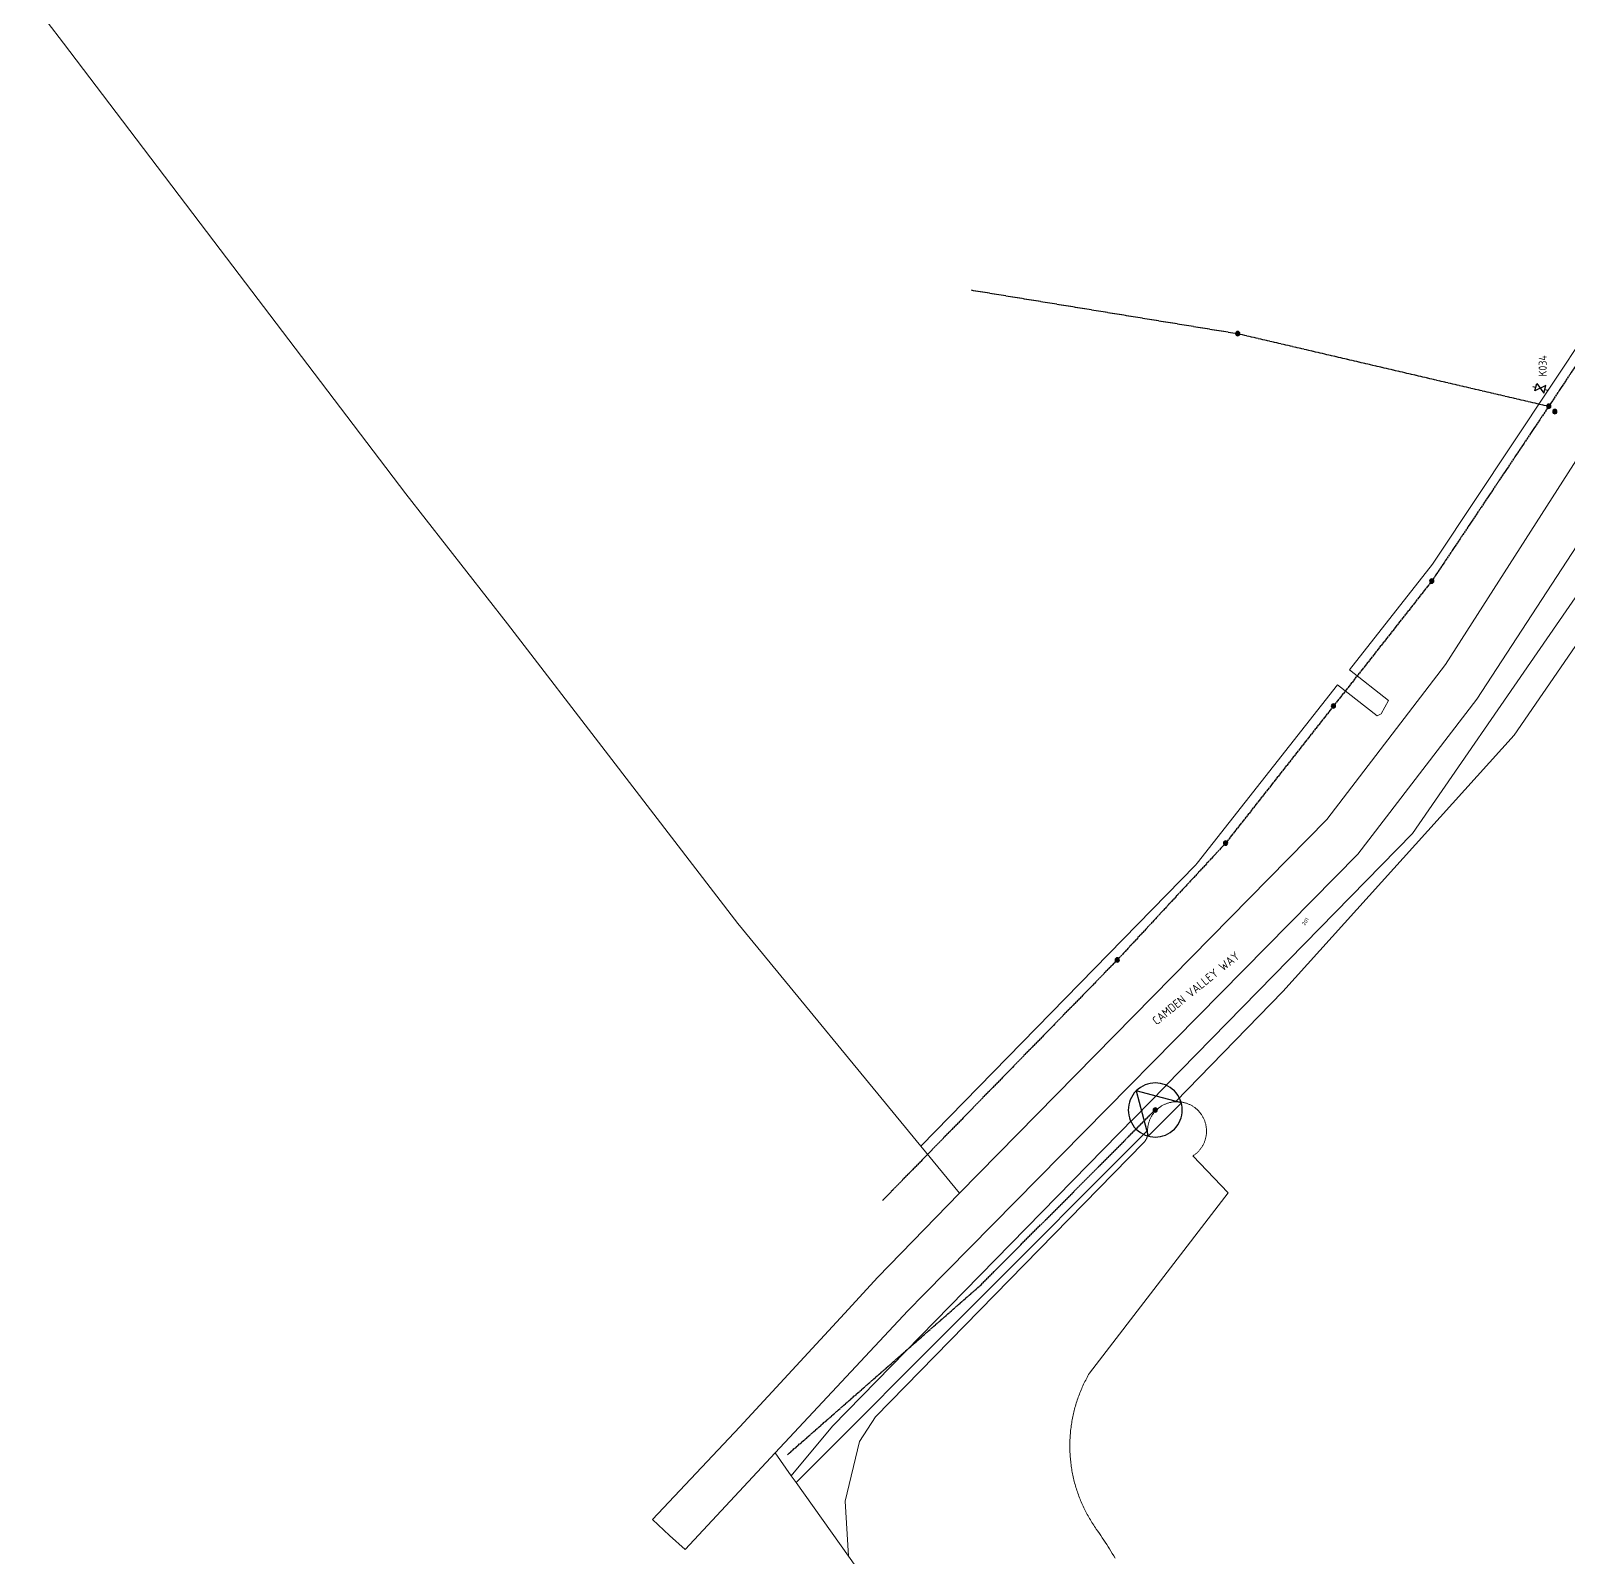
# Model space of a CAD drawing. Extents: x 294483 to 298733, y 6233899 to 6239242.
# Drawn here: x 294828 to 295548, y 6235681 to 6236396 of the extents above; entities that cross this region are included whole.
import ezdxf
from ezdxf.enums import TextEntityAlignment as Align

# ---------------------------------------------------------------- set-up
doc = ezdxf.new("R2010")
doc.units = 0
doc.linetypes.add('Cable Exist OH', pattern=[1, 1, 0])
doc.layers.add('Cadastre Land Parcels_SP_EXT', color=9, linetype='Continuous', lineweight=5)
doc.layers.add('Cadastre Roads_SP_EXT', color=94, linetype='Continuous', lineweight=15)
for name, color, linetype in [('Equip_SP_HV_EXT', 7, 'Continuous'), ('Sub_SP_TR_HV_LV_EXT', 7, 'Continuous'), ('SupportsOH_SP_TR_HV_LV_SL_EXT', 7, 'Continuous')]:
    doc.layers.add(name, color=color, linetype=linetype)
doc.layers.add('Mains_HV_EXT', color=1, linetype='Continuous', lineweight=25, true_color=0xff0000)
doc.styles.add('POLE_LABEL', font='arial.ttf')
doc.styles.get("Standard").update_dxf_attribs({"font": 'isocp.shx'})

# ---------------------------------------------------------------- blocks, each defined once
blk = doc.blocks.new('SUB_POLE_EXT')
blk.add_wipeout([(0, 4.22), (0.42, 4.2), (0.83, 4.14), (1.21, 4.05), (1.62, 3.9), (1.99, 3.72), (2.35, 3.51), (2.68, 3.26), (2.99, 2.99), (3.28, 2.66), (3.52, 2.34), (3.76, 1.92), (3.9, 1.62), (4.04, 1.23), (4.18, 0.63), (4.22, 0), (4.18, -0.61), (4.06, -1.15), (3.9, -1.62), (3.58, -2.24), (3.22, -2.73), (2.97, -3.01), (2.68, -3.26), (2.36, -3.5), (2, -3.72), (1.64, -3.89), (1.25, -4.03), (0.82, -4.14), (0.42, -4.2), (0, -4.22), (-0.41, -4.2), (-0.8, -4.15), (-1.21, -4.05), (-1.62, -3.9), (-1.99, -3.73), (-2.35, -3.51), (-2.68, -3.26), (-2.96, -3.02), (-3.23, -2.72), (-3.51, -2.35), (-3.71, -2.01), (-3.91, -1.6), (-4.05, -1.21), (-4.16, -0.76), (-4.22, -0.14), (-4.21, 0.39), (-4.14, 0.83), (-4.03, 1.27), (-3.9, 1.63), (-3.71, 2.02), (-3.5, 2.37), (-3.28, 2.67), (-2.99, 2.99), (-2.68, 3.27), (-2.33, 3.52), (-1.98, 3.73), (-1.63, 3.9), (-1.2, 4.05), (-0.78, 4.15), (-0.4, 4.21)])
blk.add_line((2.16, 0.48), (2.16, 0.48, 0))
blk.add_lwpolyline([(-4.22, 0, 1), (4.22, 0, 1)], format="xyb", close=True)
blk.add_lwpolyline([(2.14, 0.52), (0, 4.22), (-3.66, -2.11), (3.66, -2.11)], close=True)
for tag, height, flags, p in [('ASSET_NUM', 2.5, 8, (2, 2)), ('STREET_CODE', 0.2, 9, (1.5, 0)), ('SECONDARY_VOLTAGE', 0.2, 9, (1.5, -1.6)), ('STATE', 0.2, 9, (1.5, -1.8)), ('SUBSTATION_TYPE', 0.2, 9, (1.5, -2)), ('CONSTRUCTED_VOLTAGE', 0.2, 9, (1.5, -0.2)), ('NO_PHASES', 0.2, 9, (1.5, -0.4)), ('OPERATING_VOLTAGE', 0.2, 9, (1.5, -0.6)), ('OPERATED_BY', 0.2, 9, (1.5, -0.8)), ('MAINTAINED_BY', 0.2, 9, (1.5, -1)), ('ORIENTATION', 0.2, 9, (1.5, -1.2)), ('OWNED_BY', 0.2, 9, (1.5, -1.4)), ('USAGE', 0.2, 9, (1.5, -2.2)), ('LEGEND', 0.2, 9, (1.5, -2.4)), ('STREETNAME', 0.2, 9, (1.5, -2.8)), ('SUBURB', 0.2, 9, (1.5, -3)), ('Z', 0.2, 1, (1.5, -3.4)), ('LOCATION', 0.2, 9, (1.5, -2.6)), ('NOTES', 0.2, 9, (1.5, -3.2))]:
    blk.add_attdef(tag, text='', height=height, dxfattribs=dict(flags=flags)).set_placement(p, align=Align.MIDDLE_LEFT)
blk = doc.blocks.new('POLE_EXT')
blk.add_hatch(color=256).paths.add_polyline_path([(-1, 0, 1), (1, 0, 1)])
blk.add_lwpolyline([(-1, 0, 1), (1, 0, 1)], format="xyb", close=True)
for tag, height, flags, p in [('pNumber', 2.5, 8, (-17.84, 2.07)), ('OWNED_BY', 0.2, 9, (1.35, -0.4)), ('PARENT', 0.2, 9, (1.35, -0.6)), ('SPECIAL_USE', 0.2, 9, (1.35, -0.8)), ('STATE', 0.2, 9, (1.35, -1)), ('USAGE', 0.2, 9, (1.35, -1.2)), ('cLV', 0.2, 9, (1.35, -1.4)), ('hDepth', 0.2, 9, (1.35, -1.6)), ('hDia', 0.2, 9, (1.35, -1.8)), ('cHV', 0.2, 9, (1.35, -2)), ('LBRACKET', 0.2, 9, (1.35, -2.2)), ('LExisting', 0.2, 9, (1.35, -2.4)), ('LANTNUMBER', 0.2, 9, (1.35, -2.6)), ('LOther', 0.2, 9, (1.35, -2.8)), ('LRemove', 0.2, 9, (1.35, -3)), ('LEGEND', 0.2, 9, (1.35, -3.2)), ('cLinedev', 0.2, 9, (1.35, -3.4)), ('LOCATION', 0.2, 9, (1.35, -3.6)), ('pExisting', 0.2, 9, (1.35, -3.8)), ('PFNUMBER', 0.2, 9, (1.35, -4)), ('NEWPFNUMBER', 0.2, 9, (1.35, -4.2)), ('pFooting', 0.2, 9, (1.35, -4.4)), ('pNew', 0.2, 9, (1.35, -4.6)), ('pRelocate', 0.2, 9, (1.35, -5)), ('pRemove', 0.2, 9, (1.35, -5.2)), ('pReplace', 0.2, 9, (1.35, -5.4)), ('pStay', 0.2, 9, (1.35, -5.6)), ('pType', 0.2, 9, (1.35, -5.8)), ('cspan', 0.2, 9, (1.35, -6)), ('STREETNAME', 0.2, 9, (1.35, -6.2)), ('SUBURB', 0.2, 9, (1.35, -6.4)), ('NOTES', 0.2, 9, (1.35, -6.6)), ('MAINTAINED_BY', 0.2, 9, (1.36, -6.81)), ('OPERATED_BY', 0.2, 9, (1.36, -7.01))]:
    blk.add_attdef(tag, text='', height=height, dxfattribs=dict(flags=flags)).set_placement(p, align=Align.MIDDLE_LEFT)
at = {"style": 'POLE_LABEL'}
for tag, height, flags, p in [('STRUCTURE_PLANT_NUMBER', 0.2, 9, (1.35, 0.03)), ('ASSET_NUM', 2.5, 8, (2, 2)), ('STREET_CODE', 0.2, 9, (1.35, -0.2))]:
    blk.add_attdef(tag, text='', height=height, dxfattribs=dict(at, flags=flags)).set_placement(p, align=Align.MIDDLE_LEFT)
at = {"flags": 1}
blk.add_attdef('Z', (1.35, -7.33), '', height=0.2, dxfattribs=at)
blk = doc.blocks.new('HV_DOF_CLOSED_EXT')
for p, q in [((0, 7.9), (0, 6.94)), ((0, 4.06), (0, 3.1))]:
    blk.add_line(p, q)
blk.add_lwpolyline([(-1.2, 4.06), (1.2, 4.06), (-1.2, 6.94), (1.2, 6.94)], close=True)
for tag, height, flags, p in [('STREET_CODE', 0.2, 9, (1.5, 0)), ('ASSET_NUM', 2.5, 8, (2, 2)), ('ACTUAL_STATUS', 0.2, 9, (1.5, -0.2)), ('STATE', 0.2, 9, (1.5, -1.8)), ('SWITCH_TYPE', 0.2, 9, (1.5, -2)), ('STREETNAME', 0.2, 9, (1.5, -2.8)), ('SUBURB', 0.2, 9, (1.5, -3)), ('Z', 0.2, 1, (1.5, -3.6)), ('CONSTRUCTED_VOLTAGE', 0.2, 9, (1.5, -0.4)), ('NO_PHASES', 0.2, 9, (1.5, -0.6)), ('OPERATING_VOLTAGE', 0.2, 9, (1.5, -0.8)), ('ORIENTATION', 0.2, 9, (1.5, -1)), ('OWNED_BY', 0.2, 9, (1.5, -1.2)), ('OPERATED_BY', 0.2, 9, (1.5, -1.4)), ('MAINTAINED_BY', 0.2, 9, (1.5, -1.6)), ('USAGE', 0.2, 9, (1.5, -2.2)), ('LEGEND', 0.2, 9, (1.5, -2.4)), ('LOCATION', 0.2, 9, (1.5, -2.6)), ('NOTES', 0.2, 9, (1.5, -3.2)), ('LABEL_ALIGNMENT', 0.2, 9, (1.5, -3.4))]:
    blk.add_attdef(tag, text='', height=height, dxfattribs=dict(flags=flags)).set_placement(p, align=Align.MIDDLE_LEFT)

msp = doc.modelspace()

# ---------------------------------------------------------------- linework, layer by layer
at = {"layer": 'Mains_HV_EXT', "linetype": 'Cable Exist OH'}
for p, q in [((295603.10945, 6236316.1829), (295539.25004, 6236219.95405)), ((295268.55303, 6236274.40708), (295393.46, 6236253.98905)), ((295393.46, 6236253.98905), (295539.25004, 6236219.95405)), ((295539.25004, 6236219.95405), (295484.40203, 6236138.0271)), ((295484.40203, 6236138.0271), (295387.78605, 6236015.22404)), ((295387.78605, 6236015.22404), (295337.021, 6235960.47606)), ((295182.44586, 6235728.65867), (295273.19737, 6235808.29428))]:
    msp.add_line(p, q, dxfattribs=at)

# ---------------------------------------------------------------- block references
at = {"layer": 'Equip_SP_HV_EXT'}
ref = msp.add_blockref('HV_DOF_CLOSED_EXT', (295543.31059, 6236226.43381), dxfattribs=dict(at, xscale=1.5, yscale=1.5, rotation=76.63779358639682))
ref.add_attrib('ASSET_NUM', 'K034', dxfattribs={"height": 3.75, "rotation": 90}).set_placement((295539.37159, 6236238.85041), align=Align.BOTTOM_CENTER)
at = {"layer": 'Sub_SP_TR_HV_LV_EXT', "xscale": 3, "yscale": 3, "zscale": 3, "rotation": 44.99999999999999}
msp.add_blockref('SUB_POLE_EXT', (295354.82602, 6235890.17207), dxfattribs=at)
at = {"layer": 'SupportsOH_SP_TR_HV_LV_SL_EXT', "zscale": 2}
for p in [(295393.45999, 6236253.98903), (295539.24997, 6236219.95405), (295542.06766, 6236217.44892), (295484.40204, 6236138.02708), (295438.30002, 6236079.48805), (295387.78598, 6236015.2241), (295337.02098, 6235960.47607)]:
    msp.add_blockref('POLE_EXT', p, dxfattribs=at)

# ---------------------------------------------------------------- texts
at = {"layer": 'Cadastre Land Parcels_SP_EXT'}
msp.add_text('201', height=1.8, rotation=55.754364, dxfattribs=at).set_placement((295424.87101, 6235976.48277))
at = {"layer": 'Cadastre Roads_SP_EXT'}
msp.add_text('CAMDEN VALLEY WAY', height=4, rotation=39.05533709, dxfattribs=at).set_placement((295355.47968, 6235929.761))

# ---------------------------------------------------------------- next in the draw order: linework, layer by layer
at = {"layer": 'Cadastre Land Parcels_SP_EXT', "linetype": 'Continuous'}
for points in [[(294827.85855, 6236410.06482), (294843.1461, 6236390.11825), (294870.82919, 6236353.59996), (294913.63703, 6236297.28562), (294957.71457, 6236239.35638), (295003.70229, 6236178.96876), (295051.32135, 6236117.90618), (295098.5808, 6236056.394), (295159.15746, 6235977.49893), (295245.0104, 6235873.28375), (295373.63533, 6236004.85987), (295374.46344, 6236005.91023), (295440.27169, 6236089.44215), (295458.73524, 6236074.90375), (295460.74056, 6236075.87903), (295464.18651, 6236082.03387), (295445.82578, 6236096.49197), (295445.82578, 6236096.49197), (295484.79124, 6236145.95117), (295486.63112, 6236148.71828), (295611.45421, 6236336.49276)], [(295611.45421, 6236336.49276), (295486.63112, 6236148.71828), (295484.79124, 6236145.95117), (295445.82578, 6236096.49197), (295464.18651, 6236082.03387), (295460.74056, 6236075.87903), (295458.73524, 6236074.90375), (295440.27169, 6236089.44215), (295374.46344, 6236005.91023), (295373.63533, 6236004.85987), (295245.0104, 6235873.28375), (295263.03229, 6235851.12993), (295435.2453, 6236026.31127), (295490.77842, 6236098.97686), (295490.77842, 6236098.97686), (295558.31118, 6236204.37675)], [(295673.033, 6236305.91951), (295538.29007, 6236110.89531), (295475.30529, 6236019.73049), (295265.41427, 6235805.26825), (295203.5423, 6235742.04833), (295184.20161, 6235718.82904), (295186.51893, 6235715.56904), (295351.22879, 6235880.64415), (295351.23903, 6235880.9716), (295351.25767, 6235881.29826), (295351.28293, 6235881.62509), (295351.31729, 6235881.95103), (295351.35916, 6235882.27619), (295351.40845, 6235882.60054), (295351.46614, 6235882.92305), (295351.53124, 6235883.24475), (295351.60385, 6235883.56461), (295351.68396, 6235883.88163), (295351.77238, 6235884.19786), (295351.86752, 6235884.51127), (295351.97096, 6235884.82282), (295352.08111, 6235885.13163), (295352.19788, 6235885.43752), (295352.32305, 6235885.74156), (295352.45573, 6235886.04083), (295352.59511, 6235886.33728), (295352.74122, 6235886.6309), (295352.89483, 6235886.92072), (295353.05515, 6235887.20665), (295353.22219, 6235887.48878), (295353.39603, 6235887.76606), (295353.57649, 6235888.04051), (295353.76367, 6235888.3101), (295353.95676, 6235888.57492), (295354.15578, 6235888.8348), (295354.3615, 6235889.0899), (295354.57315, 6235889.34015), (295354.79151, 6235889.58562), (295355.01499, 6235889.82518), (295355.2443, 6235890.05988), (295355.47882, 6235890.28875), (295355.71917, 6235890.51179), (295355.96474, 6235890.729), (295356.21525, 6235890.94029), (295356.47097, 6235891.14575), (295356.73173, 6235891.34538), (295356.99682, 6235891.53804), (295357.26614, 6235891.72495), (295357.54068, 6235891.90497), (295357.81858, 6235892.07802), (295358.1008, 6235892.24532), (295358.38726, 6235892.40467), (295358.67726, 6235892.55713), (295358.9707, 6235892.70376), (295359.2667, 6235892.84245), (295359.56712, 6235892.97327), (295359.8701, 6235893.09914), (295360.17653, 6235893.21618), (295360.48569, 6235893.32536), (295360.79662, 6235893.42756), (295361.11109, 6235893.52287), (295361.42643, 6235893.61129), (295361.74452, 6235893.69079), (295362.06437, 6235893.76234), (295362.38608, 6235893.827), (295362.70876, 6235893.88468), (295363.03329, 6235893.93353), (295363.358, 6235893.97434), (295363.68448, 6235894.00729), (295364.01113, 6235894.03326), (295364.33796, 6235894.05225), (295414.57484, 6235945.73593), (295522.94651, 6236065.80231), (295620.47694, 6236207.46557)], [(295620.47694, 6236207.46557), (295522.94651, 6236065.80231), (295414.57484, 6235945.73593), (295364.33796, 6235894.05225), (295364.66586, 6235894.06135), (295364.99392, 6235894.06347), (295365.32128, 6235894.05764), (295365.64882, 6235894.04377), (295365.97645, 6235894.02301), (295366.30266, 6235893.9943), (295366.62825, 6235893.95659), (295366.95553, 6235893.91489), (295367.28138, 6235893.86622), (295367.60565, 6235893.81057), (295367.9293, 6235893.746), (295368.25066, 6235893.67339), (295368.57051, 6235893.59371), (295368.88886, 6235893.50715), (295369.20492, 6235893.41157), (295369.51779, 6235893.30893), (295369.82837, 6235893.19825), (295370.13665, 6235893.08059), (295370.44166, 6235892.95684), (295370.74279, 6235892.82513), (295371.04153, 6235892.68539), (295371.33718, 6235892.53858), (295371.62876, 6235892.38479), (295371.91637, 6235892.22491), (295372.20089, 6235892.05796), (295372.48047, 6235891.88395), (295372.75615, 6235891.70393), (295373.02698, 6235891.51587), (295373.29374, 6235891.32268), (295373.55574, 6235891.12243), (295373.81287, 6235890.91715), (295374.06515, 6235890.7048), (295374.31257, 6235890.48635), (295374.55443, 6235890.26181), (295374.79054, 6235890.03214), (295375.02091, 6235889.79647), (295375.24651, 6235889.55665), (295375.46558, 6235889.31073), (295375.67811, 6235889.05872), (295375.88498, 6235888.80255), (295376.08611, 6235888.54135), (295376.2808, 6235888.27503), (295376.46886, 6235888.00456), (295376.65047, 6235887.72905), (295376.82555, 6235887.45036), (295376.994, 6235887.16752), (295377.1552, 6235886.87955), (295377.30979, 6235886.5885), (295377.45695, 6235886.29426), (295377.59766, 6235885.99596), (295377.73087, 6235885.69448), (295377.85674, 6235885.38982), (295377.97528, 6235885.08207), (295378.08641, 6235884.77114), (295378.19011, 6235884.45906), (295378.2856, 6235884.14283), (295378.37525, 6235883.82554), (295378.4559, 6235883.50595), (295378.52913, 6235883.18531), (295378.59494, 6235882.86148), (295378.65244, 6235882.53845), (295378.70262, 6235882.21232), (295378.74528, 6235881.88602), (295378.77893, 6235881.55751), (295378.80588, 6235881.22883), (295378.8246, 6235880.89996), (295378.83503, 6235880.57101), (295378.83882, 6235880.24083), (295378.83352, 6235879.91152), (295378.8208, 6235879.58204), (295378.79978, 6235879.25336), (295378.77125, 6235878.92343), (295378.73441, 6235878.59643), (295378.69016, 6235878.27021), (295378.6384, 6235877.94382), (295378.57824, 6235877.62026), (295378.51067, 6235877.2975), (295378.43479, 6235876.97658), (295378.35299, 6235876.65753), (295378.2621, 6235876.34129), (295378.1637, 6235876.02586), (295378.05779, 6235875.71422), (295377.94437, 6235875.40444), (295377.82424, 6235875.09739), (295377.69659, 6235874.79433), (295377.56145, 6235874.49293), (295377.41879, 6235874.19543), (295377.26942, 6235873.90084), (295377.11333, 6235873.61093), (295376.94965, 6235873.32491), (295376.78094, 6235873.04278), (295376.60392, 6235872.76444), (295376.4201, 6235872.4899), (295376.23045, 6235872.2212), (295376.034, 6235871.95637), (295375.83172, 6235871.69535), (295375.62263, 6235871.44025), (295375.40772, 6235871.18991), (295375.18768, 6235870.94541), (295374.96093, 6235870.70576), (295374.72897, 6235870.47195), (295374.49127, 6235870.24202), (295374.24756, 6235870.01995), (295373.99952, 6235869.80274), (295373.74565, 6235869.59233), (295373.48825, 6235869.38784), (295373.22493, 6235869.19015), (295372.95737, 6235868.99635), (295372.68469, 6235868.81147), (295372.40777, 6235868.63242), (295388.93551, 6235851.30792), (295323.96969, 6235766.81397), (295323.60559, 6235766.18248), (295323.24908, 6235765.54613), (295322.89919, 6235764.90696), (295322.55602, 6235764.26496), (295322.22044, 6235763.6181), (295321.89149, 6235762.96744), (295321.56934, 6235762.31395), (295321.25382, 6235761.65658), (295320.94589, 6235760.99647), (295320.64547, 6235760.3315), (295320.35256, 6235759.66468), (295320.06627, 6235758.99503), (295319.78679, 6235758.32158), (295319.51473, 6235757.64531), (295319.25026, 6235756.96621), (295318.99409, 6235756.28428), (295318.74385, 6235755.59953), (295318.5019, 6235754.91301), (295318.26667, 6235754.2226), (295318.03886, 6235753.53033), (295317.81945, 6235752.83533), (295317.60674, 6235752.13839), (295317.40234, 6235751.43871), (295317.20465, 6235750.73717), (295317.01438, 6235750.03386), (295316.83251, 6235749.32871), (295316.65805, 6235748.62169), (295316.49119, 6235747.91088), (295316.33175, 6235747.20024), (295316.1807, 6235746.48775), (295316.03628, 6235745.77349), (295315.90095, 6235745.05738), (295315.77234, 6235744.34039), (295315.65123, 6235743.62162), (295315.53834, 6235742.90207), (295315.43305, 6235742.18065), (295315.33677, 6235741.45845), (295315.24729, 6235740.73438), (295315.16514, 6235740.0105), (295315.09138, 6235739.28573), (295315.02593, 6235738.56025), (295314.9671, 6235737.83389), (295314.91648, 6235737.10665), (295314.87426, 6235736.37967), (295314.83946, 6235735.65181), (295314.81296, 6235734.92316), (295314.79397, 6235734.19468), (295314.78319, 6235733.46629), (295314.77913, 6235732.73816), (295314.78407, 6235732.00915), (295314.79741, 6235731.28041), (295314.81729, 6235730.55272), (295314.84546, 6235729.82425), (295314.88106, 6235729.09691), (295314.92505, 6235728.36879), (295314.97717, 6235727.64181), (295315.03679, 6235726.91607), (295315.10472, 6235726.19042), (295315.17918, 6235725.46591), (295315.26283, 6235724.74167), (295315.35382, 6235724.0185), (295315.45231, 6235723.29655), (295315.55901, 6235722.57576), (295315.67323, 6235721.85611), (295315.79557, 6235721.13859), (295315.92542, 6235720.42133), (295316.06269, 6235719.70513), (295316.20826, 6235718.99113), (295316.36028, 6235718.28023), (295316.52228, 6235717.5696), (295316.69011, 6235716.86002), (295316.86607, 6235716.15371), (295317.04954, 6235715.44846), (295317.24043, 6235714.74437), (295317.43944, 6235714.04353), (295317.64596, 6235713.34474), (295317.85902, 6235712.64814), (295318.08038, 6235711.95367), (295318.30899, 6235711.26335), (295318.54598, 6235710.57418), (295318.78943, 6235709.88722), (295319.04038, 6235709.20335), (295319.29866, 6235708.5216), (295319.56437, 6235707.84303), (295319.83829, 6235707.16764), (295320.11874, 6235706.4964), (295320.40583, 6235705.82622), (295320.70024, 6235705.16019), (295321.00207, 6235704.49734), (295321.31212, 6235703.83661), (295321.6287, 6235703.18004), (295321.95173, 6235702.52858), (295322.28148, 6235701.87925), (295322.61856, 6235701.23301), (295322.96376, 6235700.59101), (295323.31479, 6235699.9521), (295323.67228, 6235699.31822), (295324.03718, 6235698.68753), (295324.40862, 6235698.06098), (295324.78827, 6235697.43859), (295325.17278, 6235696.82035), (295325.56471, 6235696.20618), (295325.9631, 6235695.59606), (295326.36722, 6235694.9901), (295326.77876, 6235694.38935), (295327.19754, 6235693.79266), (295327.91215, 6235692.77666), (295328.62014, 6235691.75748), (295329.32159, 6235690.73229), (295330.0165, 6235689.70392), (295330.70417, 6235688.67043), (295331.38601, 6235687.6319), (295332.0614, 6235686.5902), (295332.72937, 6235685.54328), (295333.39081, 6235684.49336), (295334.04579, 6235683.43725), (295334.69336, 6235682.37806), (295335.3343, 6235681.31471), (295335.96968, 6235680.2473)], [(295335.96968, 6235680.24721), (295335.33439, 6235681.31471), (295334.69336, 6235682.37806), (295334.04579, 6235683.43725), (295333.3909, 6235684.49336), (295332.72946, 6235685.54328), (295332.0614, 6235686.59011), (295331.3861, 6235687.63182), (295330.70417, 6235688.67043), (295330.01659, 6235689.70392), (295329.32168, 6235690.73229), (295328.62014, 6235691.75748), (295327.91215, 6235692.77657), (295327.19763, 6235693.79257), (295326.77876, 6235694.38926), (295326.36731, 6235694.9901), (295325.96318, 6235695.59606), (295325.56471, 6235696.20609), (295325.17287, 6235696.82026), (295324.78836, 6235697.43859), (295324.40871, 6235698.06098), (295324.03727, 6235698.68753), (295323.67237, 6235699.31822), (295323.31479, 6235699.95201), (295322.96385, 6235700.59101), (295322.61856, 6235701.23301), (295322.28148, 6235701.87916), (295321.95182, 6235702.52849), (295321.6287, 6235703.18004), (295321.31212, 6235703.83661), (295321.00207, 6235704.49725), (295320.70024, 6235705.16019), (295320.40583, 6235705.82622), (295320.11874, 6235706.49631), (295319.83829, 6235707.16764), (295319.56446, 6235707.84303), (295319.29875, 6235708.5216), (295319.04038, 6235709.20335), (295318.78951, 6235709.88722), (295318.54598, 6235710.57418), (295318.30907, 6235711.26335), (295318.08038, 6235711.95367), (295317.85911, 6235712.64814), (295317.64596, 6235713.34474), (295317.43953, 6235714.04345), (295317.24043, 6235714.74437), (295317.04954, 6235715.44846), (295316.86616, 6235716.15362), (295316.69011, 6235716.86002), (295316.52237, 6235717.5696), (295316.36037, 6235718.28023), (295316.20826, 6235718.99113), (295316.06278, 6235719.70513), (295315.92551, 6235720.42124), (295315.79566, 6235721.13859), (295315.67323, 6235721.85602), (295315.5591, 6235722.57567), (295315.45231, 6235723.29655), (295315.35391, 6235724.0185), (295315.26283, 6235724.74159), (295315.17927, 6235725.46591), (295315.10472, 6235726.19042), (295315.03688, 6235726.91607), (295314.97726, 6235727.64181), (295314.92505, 6235728.36879), (295314.88115, 6235729.09691), (295314.84546, 6235729.82425), (295314.81729, 6235730.55272), (295314.79741, 6235731.28032), (295314.78416, 6235732.00915), (295314.77913, 6235732.73816), (295314.78328, 6235733.46629), (295314.79397, 6235734.19459), (295314.81305, 6235734.92316), (295314.83955, 6235735.65181), (295314.87426, 6235736.37967), (295314.91657, 6235737.10665), (295314.9671, 6235737.83381), (295315.02593, 6235738.56025), (295315.09138, 6235739.28573), (295315.16523, 6235740.01041), (295315.24729, 6235740.73438), (295315.33686, 6235741.45836), (295315.43305, 6235742.18065), (295315.53843, 6235742.90207), (295315.65123, 6235743.62162), (295315.77234, 6235744.34039), (295315.90104, 6235745.05729), (295316.03628, 6235745.77341), (295316.1807, 6235746.48775), (295316.33184, 6235747.20015), (295316.49119, 6235747.91088), (295316.65814, 6235748.62169), (295316.83251, 6235749.32862), (295317.01447, 6235750.03378), (295317.20465, 6235750.73717), (295317.40243, 6235751.43871), (295317.60674, 6235752.13839), (295317.81953, 6235752.83525), (295318.03895, 6235753.53033), (295318.26667, 6235754.22251), (295318.5019, 6235754.91292), (295318.74385, 6235755.59953), (295318.99418, 6235756.28428), (295319.25035, 6235756.96621), (295319.51481, 6235757.64531), (295319.78679, 6235758.32158), (295320.06636, 6235758.99503), (295320.35256, 6235759.66468), (295320.64547, 6235760.3315), (295320.94589, 6235760.99638), (295321.25391, 6235761.65658), (295321.56934, 6235762.31395), (295321.89158, 6235762.96744), (295322.22044, 6235763.6181), (295322.55611, 6235764.26487), (295322.89919, 6235764.90687), (295323.24908, 6235765.54604), (295323.60559, 6235766.18239), (295323.96969, 6235766.81397), (295388.9356, 6235851.30792), (295372.40777, 6235868.63233), (295372.68478, 6235868.81138), (295372.95746, 6235868.99635), (295373.22502, 6235869.19015), (295373.48825, 6235869.38784), (295373.74565, 6235869.59233), (295373.99961, 6235869.80265), (295374.24756, 6235870.01995), (295374.49127, 6235870.24202), (295374.72906, 6235870.47195), (295374.96093, 6235870.70576), (295375.18768, 6235870.94541), (295375.40772, 6235871.18982), (295375.62272, 6235871.44016), (295375.83172, 6235871.69535), (295376.03409, 6235871.95637), (295376.23045, 6235872.2212), (295376.42019, 6235872.4899), (295376.60392, 6235872.76444), (295376.78103, 6235873.04278), (295376.94974, 6235873.32491), (295377.11333, 6235873.61093), (295377.26942, 6235873.90075), (295377.41879, 6235874.19543), (295377.56153, 6235874.49293), (295377.69668, 6235874.79424), (295377.82432, 6235875.09739), (295377.94446, 6235875.40435), (295378.05788, 6235875.71413), (295378.16379, 6235876.02577), (295378.26219, 6235876.34121), (295378.35308, 6235876.65753), (295378.43479, 6235876.97658), (295378.51076, 6235877.2975), (295378.57833, 6235877.62026), (295378.6384, 6235877.94382), (295378.69016, 6235878.27021), (295378.7345, 6235878.59643), (295378.77134, 6235878.92343), (295378.79978, 6235879.25327), (295378.8208, 6235879.58195), (295378.83361, 6235879.91152), (295378.83891, 6235880.24083), (295378.83511, 6235880.57101), (295378.8246, 6235880.89996), (295378.80596, 6235881.22883), (295378.77893, 6235881.55742), (295378.74528, 6235881.88593), (295378.70262, 6235882.21223), (295378.65253, 6235882.53845), (295378.59503, 6235882.86148), (295378.52913, 6235883.18531), (295378.4559, 6235883.50595), (295378.37534, 6235883.82545), (295378.2856, 6235884.14283), (295378.19011, 6235884.45906), (295378.08641, 6235884.77114), (295377.97528, 6235885.08207), (295377.85683, 6235885.38982), (295377.73096, 6235885.69439), (295377.59766, 6235885.99587), (295377.45704, 6235886.29426), (295377.30979, 6235886.5885), (295377.1552, 6235886.87955), (295376.99409, 6235887.16752), (295376.82555, 6235887.45027), (295376.65056, 6235887.72896), (295376.46895, 6235888.00456), (295376.2808, 6235888.27503), (295376.0862, 6235888.54135), (295375.88498, 6235888.80255), (295375.67819, 6235889.05872), (295375.46558, 6235889.31073), (295375.24651, 6235889.55665), (295375.021, 6235889.79647), (295374.79054, 6235890.03214), (295374.55443, 6235890.26181), (295374.31266, 6235890.48635), (295374.06515, 6235890.7048), (295373.81287, 6235890.91715), (295373.55574, 6235891.12243), (295373.29383, 6235891.32268), (295373.02698, 6235891.51587), (295372.75615, 6235891.70393), (295372.48055, 6235891.88395), (295372.20089, 6235892.05796), (295371.91646, 6235892.22482), (295371.62885, 6235892.38471), (295371.33718, 6235892.53858), (295371.04162, 6235892.68539), (295370.74279, 6235892.82513), (295370.44175, 6235892.95684), (295370.13665, 6235893.08059), (295369.82846, 6235893.19825), (295369.51788, 6235893.30884), (295369.20492, 6235893.41148), (295368.88886, 6235893.50715), (295368.5706, 6235893.59371), (295368.25075, 6235893.67339), (295367.92939, 6235893.746), (295367.60565, 6235893.81057), (295367.28138, 6235893.86622), (295366.95561, 6235893.91489), (295366.62825, 6235893.9565), (295366.30275, 6235893.99421), (295365.97653, 6235894.02301), (295365.64882, 6235894.04377), (295365.32128, 6235894.05755), (295364.99392, 6235894.06338), (295364.66594, 6235894.06126), (295364.33805, 6235894.05225), (295364.01122, 6235894.03317), (295363.68457, 6235894.0072), (295363.358, 6235893.97434), (295363.03329, 6235893.93344), (295362.70876, 6235893.88468), (295362.38608, 6235893.827), (295362.06446, 6235893.76234), (295361.74452, 6235893.6907), (295361.42643, 6235893.61129), (295361.11109, 6235893.52287), (295360.79671, 6235893.42756), (295360.48578, 6235893.32536), (295360.17661, 6235893.21618), (295359.8701, 6235893.09914), (295359.56712, 6235892.97327), (295359.26679, 6235892.84245), (295358.9707, 6235892.70368), (295358.67726, 6235892.55713), (295358.38735, 6235892.40467), (295358.1008, 6235892.24523), (295357.81858, 6235892.07802), (295357.54068, 6235891.90488), (295357.26623, 6235891.72495), (295356.99691, 6235891.53804), (295356.73182, 6235891.3453), (295356.47097, 6235891.14575), (295356.21534, 6235890.94029), (295355.96474, 6235890.72891), (295355.71926, 6235890.51179), (295355.47882, 6235890.28875), (295355.24439, 6235890.05988), (295355.01499, 6235889.82518), (295354.79151, 6235889.58562), (295354.57315, 6235889.34015), (295354.3615, 6235889.0899), (295354.15578, 6235888.8348), (295353.95676, 6235888.57483), (295353.76367, 6235888.3101), (295353.57649, 6235888.04042), (295353.39603, 6235887.76597), (295353.22228, 6235887.48869), (295353.05524, 6235887.20656), (295352.89492, 6235886.92063), (295352.74122, 6235886.6309), (295352.5952, 6235886.33728), (295352.45581, 6235886.04083), (295352.32305, 6235885.74156), (295352.19797, 6235885.43743), (295352.08111, 6235885.13154), (295351.97096, 6235884.82282), (295351.86752, 6235884.51127), (295351.77238, 6235884.19786), (295351.68396, 6235883.88163), (295351.60385, 6235883.56461), (295351.53124, 6235883.24475), (295351.46614, 6235882.92305), (295351.40845, 6235882.60054), (295351.35916, 6235882.27619), (295351.31729, 6235881.95103), (295351.28293, 6235881.62509), (295351.25776, 6235881.29826), (295351.23912, 6235880.9716), (295351.22879, 6235880.64415), (295351.22596, 6235880.31582), (295351.23135, 6235879.98872), (295351.24424, 6235879.66075), (295351.25078, 6235879.43709), (295351.24901, 6235879.21325), (295351.23974, 6235878.9903), (295351.22216, 6235878.76708), (295351.19805, 6235878.54475), (295351.16554, 6235878.32321), (295351.12552, 6235878.10353), (295351.07889, 6235877.88473), (295351.02394, 6235877.66867), (295350.96149, 6235877.45252), (295350.89233, 6235877.24008), (295350.81486, 6235877.03055), (295350.73077, 6235876.82288), (295350.63987, 6235876.61892), (295350.54147, 6235876.41788), (295350.43644, 6235876.22072), (295350.32461, 6235876.02727), (295350.20607, 6235875.83771), (295350.0809, 6235875.65204), (295349.94973, 6235875.47113), (295349.81193, 6235875.29411), (295349.66901, 6235875.12292), (295349.51937, 6235874.95553), (295349.36461, 6235874.79406), (295223.75713, 6235746.40887), (295216.28764, 6235734.7888), (295209.58275, 6235706.83506), (295211.0473, 6235681.05439), (295275.37235, 6235590.54279)]]:
    msp.add_lwpolyline(points, dxfattribs=at)
for points in [[(295673.033, 6236305.91907), (295652.615, 6236306.1021), (295638.76003, 6236287.04804), (295505.49199, 6236082.6491), (295449.75402, 6236010.0131), (295246.57698, 6235803.87807), (295238.86899, 6235796.0571), (295176.70897, 6235729.46906), (295184.20196, 6235718.82904), (295203.54204, 6235742.04807), (295265.414, 6235805.26807), (295475.30502, 6236019.73004), (295538.28998, 6236110.89505), (295673.033, 6236305.91907)], [(295209.58275, 6235706.83506), (295216.28764, 6235734.7888), (295223.75704, 6235746.40896), (295349.36461, 6235874.79406), (295349.51928, 6235874.95553), (295349.66892, 6235875.12292), (295349.81184, 6235875.29411), (295349.94973, 6235875.47113), (295350.08081, 6235875.65204), (295350.20607, 6235875.83771), (295350.32461, 6235876.02727), (295350.43635, 6235876.22072), (295350.54147, 6235876.41797), (295350.63987, 6235876.61901), (295350.73068, 6235876.82288), (295350.81486, 6235877.03055), (295350.89233, 6235877.24017), (295350.96149, 6235877.45252), (295351.02385, 6235877.66867), (295351.07889, 6235877.88473), (295351.12552, 6235878.10362), (295351.16545, 6235878.3233), (295351.19796, 6235878.54475), (295351.22216, 6235878.76708), (295351.23965, 6235878.9903), (295351.24893, 6235879.21325), (295351.25069, 6235879.43718), (295351.24424, 6235879.66075), (295351.23135, 6235879.98872), (295351.22596, 6235880.31591), (295351.22879, 6235880.64415), (295186.51893, 6235715.56904), (295211.04722, 6235681.05448), (295209.58275, 6235706.83506)]]:
    msp.add_lwpolyline(points, close=True, dxfattribs=at)
at = {"layer": 'Cadastre Roads_SP_EXT', "linetype": 'Continuous'}
msp.add_lwpolyline([(295176.70915, 6235729.46881), (295238.86907, 6235796.05708), (295246.57666, 6235803.87779), (295449.75361, 6236010.01325), (295505.49193, 6236082.64941), (295638.75961, 6236287.04772), (295652.61531, 6236306.10215), (295644.48668, 6236312.10341), (295635.62802, 6236318.64484), (295621.79881, 6236299.59393), (295558.31113, 6236204.37667), (295490.77843, 6236098.97679), (295435.24533, 6236026.31123), (295263.03235, 6235851.12993), (295224.7073, 6235811.61426), (295211.02812, 6235796.80309), (295160.09611, 6235741.65359), (295119.18723, 6235698.31366), (295127.24504, 6235690.79354), (295134.49344, 6235684.30925), (295176.70915, 6235729.46881)], close=True, dxfattribs=at)
at = {"layer": 'Mains_HV_EXT', "linetype": 'Cable Exist OH'}
for p, q in [((295337.021, 6235960.47606), (295226.94904, 6235847.68474)), ((295273.19737, 6235808.29428), (295354.71342, 6235890.18219))]:
    msp.add_line(p, q, dxfattribs=at)

# ---------------------------------------------------------------- next in the draw order: block references
at = {"layer": 'SupportsOH_SP_TR_HV_LV_SL_EXT', "zscale": 2}
msp.add_blockref('POLE_EXT', (295354.82596, 6235890.17204), dxfattribs=at)

doc.saveas('drawing.dxf')
